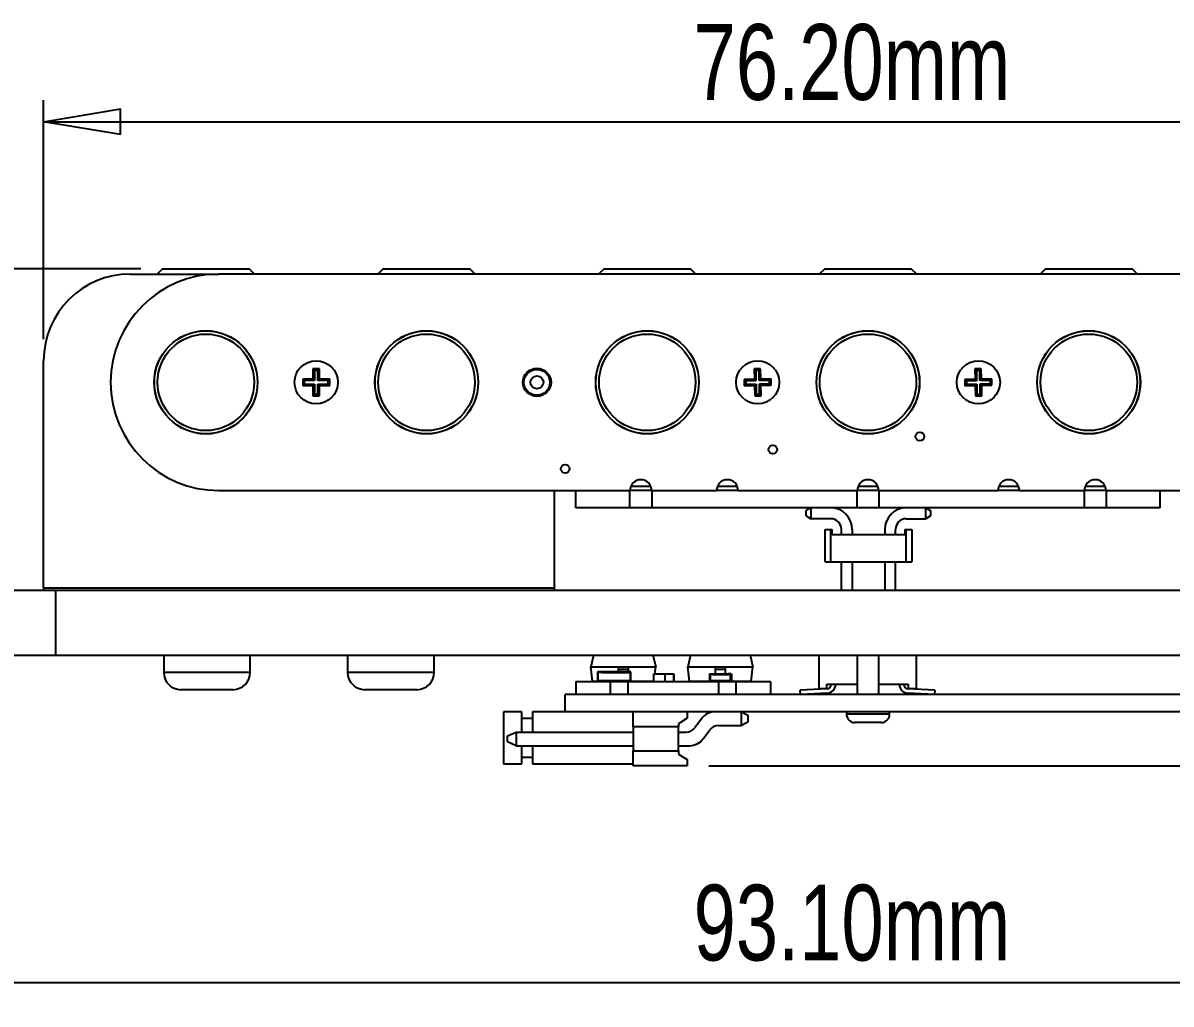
# Model space of a CAD drawing. Header units: millimetres. Extents: x 5 to 292, y 4 to 204.
# Drawn here: x 56.1 to 109.2, y 71 to 116.4 of the extents above; entities that cross this region are included whole.
import ezdxf

# ---------------------------------------------------------------- set-up
doc = ezdxf.new("R2010")
doc.units = ezdxf.units.MM
doc.layers.add('LAYER_1', color=179, linetype='Continuous')
doc.styles.add('SLDTEXTSTYLE0', font='TXT', dxfattribs={"width": 0.75})
doc.dimstyles.new('SLDDIMSTYLE0', dxfattribs={"dimtxt": 3.5, "dimasz": 3.556, "dimexe": 0, "dimexo": 0.0625, "dimgap": 0.875, "dimtad": 1, "dimrnd": 1e-09, "dimzin": 4, "dimdsep": 46, "dimtxsty": 'SLDTEXTSTYLE0', "dimblk1": 'CLOSED', "dimblk2": 'CLOSED', "dimsah": 1, "dimcen": 0.09, "dimadec": 0, "dimazin": 1, "dimtfac": 1, "dimtofl": 0, "dimtmove": 0, "dimatfit": 3, "dimldrblk": 'CLOSED', "dimfxl": 1, "dimfrac": 2, "dimtolj": 1, "dimtzin": 12, "dimarcsym": 0})
doc.dimstyles.new('SLDDIMSTYLE1', dxfattribs={"dimtxt": 3.5, "dimasz": 3.556, "dimexe": 0, "dimexo": 0.0625, "dimgap": 0.875, "dimtad": 1, "dimrnd": 1e-09, "dimzin": 12, "dimdsep": 46, "dimtxsty": 'SLDTEXTSTYLE0', "dimblk1": 'CLOSED', "dimblk2": 'CLOSED', "dimsah": 1, "dimcen": 0.09, "dimadec": 0, "dimazin": 3, "dimtfac": 1, "dimtmove": 0, "dimatfit": 0, "dimldrblk": 'CLOSED', "dimfxl": 1, "dimfrac": 2, "dimtolj": 1, "dimtzin": 12, "dimarcsym": 0})

# ---------------------------------------------------------------- blocks, each defined once
blk = doc.blocks.new('_CLOSED')
at = {"color": 0, "linetype": 'ByBlock', "lineweight": -2}
for p, q in [((-1, 0.166667), (0, 0)), ((-1, 0.166667), (-1, -0.166667)), ((0, 0), (-1, -0.166667)), ((0, 0), (-1, 0))]:
    blk.add_line(p, q, dxfattribs=at)
blk = doc.blocks.new('_D')
at = {"layer": 'LAYER_1'}
for p, q in [((57.084, 101.766), (57.084, 112.805)), ((133.284, 101.766), (133.284, 112.805)), ((57.084, 111.805), (133.284, 111.805))]:
    blk.add_line(p, q, dxfattribs=at)
at = {"layer": 'LAYER_1', "xscale": 3.556, "yscale": 3.556, "rotation": 180}
blk.add_blockref('_CLOSED', (57.084, 111.805, 1.494), dxfattribs=at)
at = {"layer": 'LAYER_1', "xscale": 3.556, "yscale": 3.556}
blk.add_blockref('_CLOSED', (133.284, 111.805, 1.494), dxfattribs=at)
at = {"layer": 'LAYER_1', "insert": (87.123, 116.316), "char_height": 3.5, "attachment_point": 1, "style": 'SLDTEXTSTYLE0'}
blk.add_mtext('76.20mm', dxfattribs=at)
blk = doc.blocks.new('_D_1')
at = {"layer": 'LAYER_1'}
for p, q in [((48.634, 86.166), (48.634, 71.043)), ((141.734, 86.166), (141.734, 71.043)), ((48.634, 72.043), (141.734, 72.043))]:
    blk.add_line(p, q, dxfattribs=at)
at = {"layer": 'LAYER_1', "xscale": 3.556, "yscale": 3.556, "rotation": 180}
blk.add_blockref('_CLOSED', (48.634, 72.043, 1.494), dxfattribs=at)
at = {"layer": 'LAYER_1', "xscale": 3.556, "yscale": 3.556}
blk.add_blockref('_CLOSED', (141.734, 72.043, 1.494), dxfattribs=at)
at = {"layer": 'LAYER_1', "insert": (87.123, 76.555), "char_height": 3.5, "attachment_point": 1, "style": 'SLDTEXTSTYLE0'}
blk.add_mtext('93.10mm', dxfattribs=at)
blk = doc.blocks.new('_D_2')
at = {"layer": 'LAYER_1'}
for p, q in [((151.823, 105.016), (151.823, 111.366)), ((128.784, 105.016), (152.823, 105.016)), ((151.823, 105.016), (151.823, 82.043)), ((87.831, 82.043), (152.823, 82.043)), ((151.823, 82.043), (151.823, 75.693))]:
    blk.add_line(p, q, dxfattribs=at)
at = {"layer": 'LAYER_1', "xscale": 3.556, "yscale": 3.556}
for p, rotation in [((151.823, 105.016, 1.494), 270), ((151.823, 82.043, 1.494), 90)]:
    blk.add_blockref('_CLOSED', p, dxfattribs=dict(at, rotation=rotation))
at = {"layer": 'LAYER_1', "insert": (147.312, 83.788), "char_height": 3.5, "attachment_point": 1, "rotation": 90, "style": 'SLDTEXTSTYLE0'}
blk.add_mtext('22.97mm', dxfattribs=at)
blk = doc.blocks.new('_D_3')
at = {"layer": 'LAYER_1'}
for p, q in [((40.565, 105.016), (40.565, 111.366)), ((61.584, 105.016), (39.565, 105.016)), ((40.565, 105.016), (40.565, 87.166)), ((47.634, 87.166), (39.565, 87.166)), ((40.565, 87.166), (40.565, 80.816))]:
    blk.add_line(p, q, dxfattribs=at)
at = {"layer": 'LAYER_1', "xscale": 3.556, "yscale": 3.556}
for p, rotation in [((40.565, 105.016, 1.494), 270), ((40.565, 87.166, 1.494), 90)]:
    blk.add_blockref('_CLOSED', p, dxfattribs=dict(at, rotation=rotation))
at = {"layer": 'LAYER_1', "insert": (36.053, 85.805), "char_height": 3.5, "attachment_point": 1, "rotation": 90, "style": 'SLDTEXTSTYLE0'}
blk.add_mtext('17.85mm', dxfattribs=at)

msp = doc.modelspace()

# ---------------------------------------------------------------- linework, layer by layer
at = {"color": 7, "linetype": 'Continuous', "lineweight": 25}
for p, q in [((61.084, 104.766), (65.184, 104.766)), ((62.584, 105.016), (62.334, 104.766)), ((62.584, 105.016), (66.306, 105.016)), ((125.184, 104.766), (65.184, 104.766)), ((66.306, 105.016), (66.584, 105.016)), ((66.834, 104.766), (66.584, 105.016)), ((72.784, 105.016), (72.534, 104.766)), ((72.784, 105.016), (73.559, 105.016)), ((73.559, 105.016), (76.784, 105.016)), ((77.034, 104.766), (76.784, 105.016)), ((82.984, 105.016), (82.734, 104.766)), ((82.984, 105.016), (84.795, 105.016)), ((84.795, 105.016), (86.984, 105.016)), ((87.234, 104.766), (86.984, 105.016)), ((93.184, 105.016), (92.934, 104.766)), ((93.184, 105.016), (97.184, 105.016)), ((97.434, 104.766), (97.184, 105.016)), ((103.384, 105.016), (103.134, 104.766)), ((103.384, 105.016), (107.384, 105.016)), ((107.634, 104.766), (107.384, 105.016)), ((57.084, 90.266), (57.084, 100.766)), ((69.834, 100.391), (69.534, 100.391)), ((69.534, 100.391), (69.534, 99.916)), ((69.607, 100.318), (69.534, 100.391)), ((69.761, 100.318), (69.607, 100.318)), ((69.607, 100.318), (69.607, 99.843)), ((69.761, 100.318), (69.834, 100.391)), ((69.761, 99.843), (69.761, 100.318)), ((69.834, 99.916), (69.834, 100.391)), ((90.22, 100.394), (89.92, 100.387)), ((89.92, 100.387), (89.931, 99.912)), ((89.994, 100.316), (89.92, 100.387)), ((90.149, 100.32), (89.994, 100.316)), ((89.994, 100.316), (90.005, 99.841)), ((90.149, 100.32), (90.22, 100.394)), ((90.159, 99.845), (90.149, 100.32)), ((90.231, 99.919), (90.22, 100.394)), ((100.42, 100.394), (100.12, 100.387)), ((100.194, 100.316), (100.12, 100.387)), ((100.12, 100.387), (100.131, 99.912)), ((100.349, 100.32), (100.194, 100.316)), ((100.194, 100.316), (100.205, 99.841)), ((100.349, 100.32), (100.42, 100.394)), ((100.359, 99.845), (100.349, 100.32)), ((100.431, 99.919), (100.42, 100.394)), ((69.534, 99.916), (69.059, 99.916)), ((69.059, 99.916), (69.059, 99.616)), ((69.132, 99.843), (69.059, 99.916)), ((69.132, 99.843), (69.132, 99.688)), ((69.607, 99.843), (69.132, 99.843)), ((69.607, 99.843), (69.534, 99.916)), ((69.761, 99.843), (69.834, 99.916)), ((70.236, 99.843), (69.761, 99.843)), ((70.309, 99.916), (69.834, 99.916)), ((70.236, 99.843), (70.309, 99.916)), ((70.236, 99.688), (70.236, 99.843)), ((70.309, 99.616), (70.309, 99.916)), ((89.931, 99.912), (89.456, 99.901)), ((89.456, 99.901), (89.463, 99.601)), ((89.53, 99.83), (89.456, 99.901)), ((90.005, 99.841), (89.53, 99.83)), ((89.53, 99.83), (89.534, 99.676)), ((90.005, 99.841), (89.931, 99.912)), ((90.159, 99.845), (90.231, 99.919)), ((90.634, 99.856), (90.159, 99.845)), ((90.705, 99.93), (90.231, 99.919)), ((90.634, 99.856), (90.705, 99.93)), ((90.638, 99.701), (90.634, 99.856)), ((90.712, 99.63), (90.705, 99.93)), ((100.131, 99.912), (99.656, 99.901)), ((99.73, 99.83), (99.656, 99.901)), ((99.656, 99.901), (99.663, 99.601)), ((100.205, 99.841), (99.73, 99.83)), ((99.73, 99.83), (99.734, 99.676)), ((100.205, 99.841), (100.131, 99.912)), ((100.359, 99.845), (100.431, 99.919)), ((100.834, 99.856), (100.359, 99.845)), ((100.905, 99.93), (100.431, 99.919)), ((100.834, 99.856), (100.905, 99.93)), ((100.838, 99.701), (100.834, 99.856)), ((100.912, 99.63), (100.905, 99.93)), ((69.132, 99.688), (69.059, 99.616)), ((69.059, 99.616), (69.534, 99.616)), ((69.132, 99.688), (69.607, 99.688)), ((69.607, 99.688), (69.534, 99.616)), ((69.534, 99.616), (69.534, 99.141)), ((69.607, 99.688), (69.607, 99.213)), ((69.761, 99.688), (69.834, 99.616)), ((69.761, 99.688), (70.236, 99.688)), ((69.761, 99.213), (69.761, 99.688)), ((69.834, 99.616), (70.309, 99.616)), ((69.834, 99.141), (69.834, 99.616)), ((70.236, 99.688), (70.309, 99.616)), ((89.534, 99.676), (89.463, 99.601)), ((89.463, 99.601), (89.938, 99.612)), ((89.534, 99.676), (90.009, 99.687)), ((90.009, 99.687), (89.938, 99.612)), ((89.938, 99.612), (89.948, 99.137)), ((90.009, 99.687), (90.02, 99.212)), ((90.163, 99.69), (90.638, 99.701)), ((90.174, 99.215), (90.163, 99.69)), ((90.163, 99.69), (90.237, 99.619)), ((90.237, 99.619), (90.712, 99.63)), ((90.248, 99.144), (90.237, 99.619)), ((90.638, 99.701), (90.712, 99.63)), ((99.734, 99.676), (99.663, 99.601)), ((99.663, 99.601), (100.138, 99.612)), ((99.734, 99.676), (100.209, 99.687)), ((100.209, 99.687), (100.138, 99.612)), ((100.138, 99.612), (100.148, 99.137)), ((100.209, 99.687), (100.22, 99.212)), ((100.363, 99.69), (100.838, 99.701)), ((100.363, 99.69), (100.437, 99.619)), ((100.374, 99.215), (100.363, 99.69)), ((100.437, 99.619), (100.912, 99.63)), ((100.448, 99.144), (100.437, 99.619)), ((100.838, 99.701), (100.912, 99.63)), ((69.607, 99.213), (69.534, 99.141)), ((69.534, 99.141), (69.834, 99.141)), ((69.607, 99.213), (69.761, 99.213)), ((69.761, 99.213), (69.834, 99.141)), ((90.02, 99.212), (89.948, 99.137)), ((89.948, 99.137), (90.248, 99.144)), ((90.02, 99.212), (90.174, 99.215)), ((90.174, 99.215), (90.248, 99.144)), ((100.22, 99.212), (100.148, 99.137)), ((100.148, 99.137), (100.448, 99.144)), ((100.22, 99.212), (100.374, 99.215)), ((100.374, 99.215), (100.448, 99.144)), ((65.184, 94.766), (84.184, 94.766)), ((80.684, 94.766), (80.684, 90.266)), ((81.688, 93.966), (81.688, 94.766)), ((84.182, 93.966), (84.182, 94.766)), ((85.184, 94.766), (84.184, 94.766)), ((84.226, 94.966), (85.142, 94.966)), ((85.184, 94.766), (88.184, 94.766)), ((85.202, 93.966), (85.202, 94.766)), ((89.184, 94.766), (88.184, 94.766)), ((88.226, 94.966), (89.142, 94.966)), ((89.184, 94.766), (94.684, 94.766)), ((94.682, 93.966), (94.682, 94.766)), ((95.684, 94.766), (94.684, 94.766)), ((94.726, 94.966), (95.642, 94.966)), ((95.684, 94.766), (101.184, 94.766)), ((95.702, 93.966), (95.702, 94.766)), ((102.184, 94.766), (101.184, 94.766)), ((101.226, 94.966), (102.142, 94.966)), ((102.184, 94.766), (105.184, 94.766)), ((105.182, 93.966), (105.182, 94.766)), ((106.184, 94.766), (105.184, 94.766)), ((105.226, 94.966), (106.142, 94.966)), ((106.184, 94.766), (125.184, 94.766)), ((106.202, 93.966), (106.202, 94.766)), ((108.692, 93.966), (108.692, 94.766)), ((82.688, 93.966), (81.688, 93.966)), ((84.182, 93.966), (82.688, 93.966)), ((85.202, 93.966), (84.182, 93.966)), ((94.682, 93.966), (85.202, 93.966)), ((92.545, 93.966), (92.329, 93.841)), ((92.545, 93.966), (92.545, 93.466)), ((95.702, 93.966), (94.682, 93.966)), ((105.182, 93.966), (95.702, 93.966)), ((97.862, 93.466), (97.862, 93.966)), ((97.862, 93.966), (98.079, 93.841)), ((106.202, 93.966), (105.182, 93.966)), ((107.692, 93.966), (106.202, 93.966)), ((108.692, 93.966), (107.692, 93.966)), ((92.329, 93.591), (92.329, 93.841)), ((92.329, 93.591), (92.545, 93.466)), ((93.454, 93.466), (92.545, 93.466)), ((96.954, 93.466), (97.862, 93.466)), ((98.079, 93.591), (97.862, 93.466)), ((98.079, 93.841), (98.079, 93.591)), ((93.204, 92.966), (93.454, 92.966)), ((93.204, 91.466), (93.204, 92.966)), ((93.454, 92.966), (93.454, 91.466)), ((93.454, 92.966), (93.529, 92.966)), ((93.529, 92.716), (93.529, 92.966)), ((93.954, 92.716), (93.954, 92.966)), ((94.454, 92.966), (94.454, 92.716)), ((95.954, 92.966), (95.954, 92.716)), ((96.454, 92.716), (96.454, 92.966)), ((96.879, 92.966), (96.879, 92.716)), ((96.879, 92.966), (96.954, 92.966)), ((96.954, 91.466), (96.954, 92.966)), ((96.954, 92.966), (97.204, 92.966)), ((97.204, 92.966), (97.204, 91.466)), ((96.879, 92.716), (93.529, 92.716)), ((93.204, 91.466), (93.454, 91.466)), ((93.454, 91.466), (96.954, 91.466)), ((93.954, 90.166), (93.954, 91.466)), ((94.454, 91.466), (94.454, 90.166)), ((95.954, 91.466), (95.954, 90.166)), ((96.454, 90.166), (96.454, 91.466)), ((96.954, 91.466), (97.204, 91.466)), ((57.084, 90.266), (57.084, 90.166)), ((57.084, 90.266), (80.684, 90.266)), ((80.684, 90.266), (80.684, 90.166)), ((48.634, 90.166), (57.634, 90.166)), ((57.634, 90.166), (57.634, 87.166)), ((57.634, 90.166), (132.734, 90.166)), ((48.634, 87.166), (57.634, 87.166)), ((57.634, 87.166), (132.734, 87.166)), ((62.634, 87.166), (62.634, 86.366)), ((66.634, 86.366), (66.634, 87.166)), ((71.134, 87.166), (71.134, 86.366)), ((75.134, 86.366), (75.134, 87.166)), ((82.499, 87.166), (82.372, 86.616)), ((85.245, 87.166), (85.372, 86.616)), ((86.986, 87.166), (86.859, 86.616)), ((89.732, 87.166), (89.859, 86.616)), ((92.91, 87.166), (92.91, 85.628)), ((94.684, 87.166), (94.684, 85.343)), ((95.684, 85.343), (95.684, 87.166)), ((97.41, 87.166), (97.41, 85.628)), ((82.452, 85.966), (82.372, 86.616)), ((82.372, 86.616), (83.63, 86.616)), ((83.63, 86.616), (84.114, 86.616)), ((83.63, 86.616), (83.63, 86.516)), ((83.63, 86.516), (84.114, 86.516)), ((83.63, 86.516), (83.63, 86.392)), ((84.114, 86.516), (84.114, 86.616)), ((84.114, 86.616), (85.372, 86.616)), ((84.114, 86.393), (84.114, 86.516)), ((85.334, 86.303), (85.372, 86.616)), ((86.859, 86.616), (88.117, 86.616)), ((86.939, 85.966), (86.859, 86.616)), ((88.117, 86.616), (88.6, 86.616)), ((88.117, 86.616), (88.117, 86.516)), ((88.117, 86.516), (88.6, 86.516)), ((88.117, 86.516), (88.117, 86.303)), ((88.6, 86.516), (88.6, 86.616)), ((88.6, 86.616), (89.859, 86.616)), ((88.6, 86.303), (88.6, 86.516)), ((89.779, 85.966), (89.859, 86.616)), ((82.452, 85.966), (82.676, 85.966)), ((82.526, 85.943), (82.526, 85.966)), ((82.676, 86.393), (82.896, 86.393)), ((82.676, 86.388), (82.676, 86.393)), ((82.676, 86.388), (82.676, 85.948)), ((82.901, 86.388), (82.676, 86.388)), ((82.901, 86.363), (82.706, 86.363)), ((82.706, 85.973), (82.706, 86.363)), ((82.976, 85.973), (82.706, 85.973)), ((82.901, 86.388), (82.896, 86.393)), ((82.896, 86.393), (82.976, 86.393)), ((82.901, 86.388), (82.901, 86.363)), ((82.976, 86.388), (82.901, 86.388)), ((82.901, 86.363), (84.001, 86.363)), ((82.976, 86.393), (82.976, 86.392)), ((82.976, 86.387), (82.981, 86.392)), ((82.976, 86.392), (82.981, 86.392)), ((83.926, 86.387), (82.976, 86.387)), ((82.976, 86.387), (82.976, 86.363)), ((82.976, 85.948), (82.976, 85.973)), ((83.926, 85.973), (82.976, 85.973)), ((82.981, 86.392), (83.921, 86.392)), ((83.049, 85.948), (83.049, 85.973)), ((83.051, 85.948), (83.051, 85.973)), ((83.051, 85.966), (83.63, 85.966)), ((83.177, 85.943), (83.177, 85.966)), ((83.63, 85.943), (83.63, 85.973)), ((83.851, 85.973), (83.851, 85.948)), ((83.853, 85.973), (83.853, 85.948)), ((83.926, 86.387), (83.921, 86.392)), ((83.921, 86.392), (83.926, 86.392)), ((83.926, 86.392), (83.926, 86.393)), ((83.926, 86.393), (84.006, 86.393)), ((84.001, 86.388), (83.926, 86.388)), ((83.926, 86.363), (83.926, 86.387)), ((83.926, 85.973), (83.926, 85.948)), ((84.196, 85.973), (83.926, 85.973)), ((84.001, 86.388), (84.006, 86.393)), ((84.001, 86.388), (84.001, 86.363)), ((84.226, 86.388), (84.001, 86.388)), ((84.001, 86.363), (84.196, 86.363)), ((84.006, 86.393), (84.226, 86.393)), ((84.196, 86.363), (84.196, 85.973)), ((84.226, 86.393), (84.226, 86.388)), ((84.226, 85.948), (84.226, 86.388)), ((84.226, 85.966), (85.284, 85.966)), ((84.454, 85.966), (84.454, 85.943)), ((84.566, 85.966), (84.566, 85.943)), ((85.05, 85.943), (85.05, 85.966)), ((85.154, 85.943), (85.154, 85.966)), ((85.204, 85.966), (85.204, 85.943)), ((85.284, 85.943), (85.284, 86.293)), ((85.284, 86.293), (85.794, 86.293)), ((85.289, 86.303), (85.289, 86.293)), ((85.289, 86.303), (85.789, 86.303)), ((85.789, 86.303), (85.789, 86.293)), ((85.789, 86.303), (86.205, 86.303)), ((85.794, 86.293), (85.794, 85.948)), ((85.794, 86.293), (86.21, 86.293)), ((86.205, 86.303), (86.205, 86.293)), ((86.205, 86.303), (86.208, 86.303)), ((86.208, 86.303), (86.208, 86.293)), ((86.21, 86.293), (86.21, 85.943)), ((86.21, 86.293), (86.21, 86.293)), ((86.21, 86.293), (86.21, 86.263)), ((86.21, 86.293), (86.214, 86.293)), ((86.21, 85.973), (86.21, 86.263)), ((86.21, 86.263), (86.21, 86.263)), ((86.21, 86.263), (86.214, 86.263)), ((86.211, 85.973), (86.21, 85.973)), ((86.211, 85.943), (86.211, 85.973)), ((86.213, 85.973), (86.211, 85.973)), ((86.213, 85.973), (86.213, 85.943)), ((86.214, 85.973), (86.213, 85.973)), ((86.214, 86.293), (86.214, 86.263)), ((86.214, 86.293), (86.214, 86.293)), ((86.214, 85.943), (86.214, 86.293)), ((86.214, 86.263), (86.214, 85.973)), ((86.214, 86.263), (86.214, 86.263)), ((86.939, 85.966), (87.851, 85.966)), ((87.181, 85.966), (87.181, 85.943)), ((87.664, 85.943), (87.664, 85.966)), ((87.851, 86.293), (88.001, 86.293)), ((87.851, 86.293), (87.851, 85.948)), ((88.001, 86.263), (87.881, 86.263)), ((87.881, 85.973), (87.881, 86.263)), ((88.101, 85.973), (87.881, 85.973)), ((87.882, 85.973), (87.881, 85.973)), ((87.882, 86.263), (87.882, 85.973)), ((88.001, 86.293), (88.001, 86.263)), ((88.001, 86.293), (88.002, 86.293)), ((88.001, 86.263), (88.002, 86.263)), ((88.002, 86.293), (88.002, 86.263)), ((88.002, 86.293), (88.053, 86.293)), ((88.002, 86.263), (88.701, 86.263)), ((88.052, 86.292), (88.052, 86.263)), ((88.052, 86.292), (88.652, 86.292)), ((88.053, 86.303), (88.053, 86.293)), ((88.053, 86.303), (88.652, 86.303)), ((88.053, 86.293), (88.652, 86.293)), ((88.101, 85.973), (88.102, 85.973)), ((88.101, 85.948), (88.101, 85.973)), ((88.102, 85.943), (88.102, 85.973)), ((88.601, 85.973), (88.102, 85.973)), ((88.15, 85.943), (88.15, 85.973)), ((88.153, 85.943), (88.153, 85.973)), ((88.153, 85.943), (88.153, 85.973)), ((88.156, 85.943), (88.156, 85.973)), ((88.158, 85.943), (88.158, 85.973)), ((88.159, 85.943), (88.159, 85.973)), ((88.161, 85.943), (88.161, 85.973)), ((88.163, 85.943), (88.163, 85.973)), ((88.164, 85.943), (88.164, 85.973)), ((88.166, 85.943), (88.166, 85.973)), ((88.168, 85.943), (88.168, 85.973)), ((88.169, 85.943), (88.169, 85.973)), ((88.171, 85.943), (88.171, 85.973)), ((88.174, 85.943), (88.174, 85.973)), ((88.174, 85.943), (88.174, 85.973)), ((88.176, 85.943), (88.176, 85.973)), ((88.179, 85.943), (88.179, 85.973)), ((88.179, 85.943), (88.179, 85.973)), ((88.553, 85.973), (88.553, 85.943)), ((88.554, 85.973), (88.554, 85.943)), ((88.601, 85.973), (88.601, 85.943)), ((88.821, 85.973), (88.601, 85.973)), ((88.652, 86.303), (88.652, 86.293)), ((88.652, 86.303), (88.654, 86.303)), ((88.652, 86.293), (88.652, 86.293)), ((88.652, 86.293), (88.701, 86.293)), ((88.652, 86.263), (88.652, 86.292)), ((88.652, 86.263), (88.652, 86.292)), ((88.652, 86.292), (88.652, 86.292)), ((88.654, 86.303), (88.654, 86.293)), ((88.654, 86.303), (88.657, 86.303)), ((88.654, 86.293), (88.654, 86.293)), ((88.657, 86.303), (88.657, 86.293)), ((88.657, 86.303), (88.659, 86.303)), ((88.659, 86.303), (88.659, 86.293)), ((88.659, 86.303), (88.662, 86.303)), ((88.662, 86.303), (88.662, 86.293)), ((88.662, 86.303), (88.665, 86.303)), ((88.665, 86.303), (88.667, 86.303)), ((88.665, 86.303), (88.665, 86.293)), ((88.667, 86.303), (88.667, 86.293)), ((88.667, 86.303), (88.67, 86.303)), ((88.67, 86.303), (88.67, 86.293)), ((88.67, 86.303), (88.673, 86.303)), ((88.673, 86.303), (88.673, 86.293)), ((88.673, 86.303), (88.675, 86.303)), ((88.675, 86.303), (88.675, 86.293)), ((88.675, 86.303), (88.678, 86.303)), ((88.678, 86.303), (88.678, 86.293)), ((88.678, 86.303), (88.68, 86.303)), ((88.68, 86.303), (88.68, 86.293)), ((88.701, 86.293), (88.701, 86.263)), ((88.851, 86.293), (88.701, 86.293)), ((88.701, 86.263), (88.821, 86.263)), ((88.821, 86.263), (88.821, 85.973)), ((88.851, 85.943), (88.851, 86.293)), ((88.851, 86.293), (88.854, 86.293)), ((88.854, 86.293), (88.854, 85.943)), ((88.857, 86.293), (88.854, 86.293)), ((88.857, 85.943), (88.857, 86.293)), ((88.857, 86.293), (88.859, 86.293)), ((88.859, 86.293), (88.859, 85.943)), ((88.862, 86.293), (88.859, 86.293)), ((88.862, 85.943), (88.862, 86.293)), ((88.862, 86.293), (88.864, 86.293)), ((88.867, 86.293), (88.864, 86.293)), ((88.864, 86.293), (88.864, 85.943)), ((88.867, 85.943), (88.867, 86.293)), ((88.867, 86.293), (88.87, 86.293)), ((88.87, 86.293), (88.87, 85.943)), ((88.872, 86.293), (88.87, 86.293)), ((88.872, 85.943), (88.872, 86.293)), ((88.872, 86.293), (88.875, 86.293)), ((88.875, 86.293), (88.875, 85.943)), ((88.878, 86.293), (88.875, 86.293)), ((88.878, 85.943), (88.878, 86.293)), ((88.878, 86.293), (88.88, 86.293)), ((88.88, 86.293), (88.88, 85.943)), ((88.88, 85.966), (89.779, 85.966)), ((89.053, 85.966), (89.053, 85.943)), ((89.537, 85.943), (89.537, 85.966)), ((65.834, 85.566), (63.434, 85.566)), ((74.334, 85.566), (71.934, 85.566)), ((81.674, 85.943), (81.674, 85.343)), ((81.674, 85.943), (82.674, 85.943)), ((82.674, 85.943), (83.269, 85.943)), ((82.676, 85.948), (82.976, 85.948)), ((82.676, 85.943), (82.676, 85.948)), ((82.976, 85.948), (82.976, 85.943)), ((83.049, 85.948), (83.044, 85.943)), ((83.049, 85.948), (83.051, 85.948)), ((83.269, 85.943), (83.269, 85.343)), ((83.269, 85.943), (84.079, 85.943)), ((83.851, 85.948), (83.853, 85.948)), ((83.858, 85.943), (83.853, 85.948)), ((83.926, 85.948), (84.226, 85.948)), ((83.926, 85.943), (83.926, 85.948)), ((84.079, 85.943), (84.079, 85.343)), ((84.079, 85.943), (88.269, 85.943)), ((84.226, 85.948), (84.226, 85.943)), ((85.794, 85.948), (85.794, 85.943)), ((87.851, 85.948), (88.101, 85.948)), ((88.269, 85.943), (88.269, 85.343)), ((88.269, 85.943), (89.079, 85.943)), ((89.079, 85.943), (89.079, 85.343)), ((89.079, 85.943), (89.674, 85.943)), ((89.674, 85.943), (90.674, 85.943)), ((90.674, 85.943), (90.674, 85.343)), ((93.296, 85.608), (92.047, 85.543)), ((92.058, 85.343), (92.047, 85.543)), ((92.91, 85.628), (93.285, 85.628)), ((93.285, 85.828), (94.684, 85.828)), ((93.285, 85.628), (93.285, 85.828)), ((93.485, 85.808), (93.485, 85.828)), ((93.685, 85.808), (93.685, 85.828)), ((95.684, 85.828), (97.035, 85.828)), ((96.635, 85.828), (96.635, 85.808)), ((96.835, 85.828), (96.835, 85.808)), ((98.273, 85.543), (97.025, 85.608)), ((97.035, 85.828), (97.035, 85.628)), ((97.035, 85.628), (97.41, 85.628)), ((98.273, 85.543), (98.263, 85.343)), ((81.184, 84.543), (81.184, 85.343)), ((83.184, 85.343), (81.184, 85.343)), ((123.484, 85.343), (83.184, 85.343)), ((93.306, 85.409), (92.058, 85.343)), ((98.263, 85.343), (97.014, 85.409)), ((79.181, 84.543), (78.331, 84.543)), ((78.331, 84.543), (78.331, 82.143)), ((79.181, 83.608), (79.181, 84.543)), ((81.184, 84.543), (79.681, 84.543)), ((79.681, 84.543), (79.681, 83.608)), ((83.184, 84.543), (81.184, 84.543)), ((123.484, 84.543), (83.184, 84.543)), ((84.331, 83.843), (84.331, 84.543)), ((86.831, 84.543), (86.831, 84.243)), ((89.331, 83.913), (89.331, 84.543)), ((89.331, 84.543), (89.631, 84.393)), ((89.631, 84.393), (89.631, 84.063)), ((94.184, 84.543), (94.184, 84.443)), ((96.184, 84.443), (96.184, 84.543)), ((79.181, 84.243), (79.681, 84.243)), ((86.431, 83.843), (84.331, 83.843)), ((84.331, 83.843), (84.331, 82.743)), ((86.831, 84.243), (86.431, 83.993)), ((86.431, 83.993), (86.431, 83.843)), ((86.431, 82.743), (86.431, 83.843)), ((87.491, 84.223), (87.181, 83.808)), ((88.281, 83.913), (89.331, 83.913)), ((89.631, 84.063), (89.331, 83.913)), ((94.603, 84.043), (94.56, 84.045)), ((95.034, 84.043), (94.603, 84.043)), ((95.035, 84.045), (95.034, 84.043)), ((95.333, 84.045), (95.035, 84.045)), ((95.334, 84.043), (95.333, 84.045)), ((95.765, 84.043), (95.334, 84.043)), ((95.808, 84.045), (95.765, 84.043)), ((78.531, 83.428), (78.931, 83.608)), ((78.531, 83.158), (78.531, 83.428)), ((78.931, 83.608), (78.931, 82.978)), ((78.931, 83.608), (84.331, 83.608)), ((86.431, 83.608), (86.78, 83.608)), ((87.571, 83.299), (87.881, 83.713)), ((78.931, 82.978), (78.531, 83.158)), ((78.931, 82.978), (84.331, 82.978)), ((79.181, 82.143), (79.181, 82.978)), ((79.681, 82.978), (79.681, 82.143)), ((86.431, 82.978), (86.93, 82.978)), ((79.181, 82.443), (79.681, 82.443)), ((84.331, 82.043), (84.331, 82.743)), ((84.331, 82.743), (86.431, 82.743)), ((86.431, 82.743), (86.431, 82.593)), ((86.431, 82.593), (86.831, 82.343)), ((86.831, 82.343), (86.831, 82.043)), ((78.331, 82.143), (79.181, 82.143)), ((79.681, 82.143), (84.331, 82.143)), ((86.831, 82.043), (84.331, 82.043))]:
    msp.add_line(p, q, dxfattribs=at)
at = {"color": 8, "linetype": 'Continuous', "lineweight": 25}
for p, q in [((66.634, 86.366), (62.634, 86.366)), ((75.134, 86.366), (71.134, 86.366)), ((82.976, 85.948), (83.049, 85.948)), ((83.853, 85.948), (83.926, 85.948)), ((94.184, 84.443), (96.184, 84.443))]:
    msp.add_line(p, q, dxfattribs=at)
at = {"color": 7, "linetype": 'Continuous', "lineweight": 25}
for centre, radius in [((64.584, 99.766), 2.385), ((64.584, 99.766), 2.381), ((64.584, 99.766), 2.231), ((74.784, 99.766), 2.385), ((74.784, 99.766), 2.381), ((74.784, 99.766), 2.231), ((84.984, 99.766), 2.385), ((84.984, 99.766), 2.381), ((84.984, 99.766), 2.231), ((95.184, 99.766), 2.385), ((95.184, 99.766), 2.381), ((95.184, 99.766), 2.231), ((105.384, 99.766), 2.385), ((105.384, 99.766), 2.381), ((105.384, 99.766), 2.231), ((69.684, 99.766), 1), ((79.884, 99.766), 0.65), ((79.884, 99.766), 0.6), ((90.084, 99.766), 1), ((100.284, 99.766), 1), ((79.884, 99.766), 0.3), ((97.584, 97.266), 0.2), ((90.784, 96.666), 0.2), ((81.184, 95.766), 0.2)]:
    msp.add_circle(centre, radius, dxfattribs=at)
for centre, radius, start, end in [((61.084, 100.766), 4, 90, 180), ((65.184, 99.766), 5, 90, 270), ((84.684, 94.766), 0.5, 0, 180), ((88.684, 94.766), 0.5, 0, 180), ((95.184, 94.766), 0.5, 0, 180), ((101.684, 94.766), 0.5, 0, 180), ((105.684, 94.766), 0.5, 0, 180), ((93.454, 92.966), 1, 0, 90), ((96.954, 92.966), 1, 90, 180), ((93.454, 92.966), 0.5, 360, 90), ((96.954, 92.966), 0.5, 90, 180), ((63.434, 86.366), 0.8, 180, 270), ((65.834, 86.366), 0.8, 270, 0), ((71.934, 86.366), 0.8, 180, 270), ((74.334, 86.366), 0.8, 270, 0), ((83.046, 85.948), 0.005, 270.0373, 359.984), ((83.856, 85.948), 0.00501, 180.0831, 269.9382), ((85.789, 85.948), 0.005, 270, 0), ((88.113, 85.947), 0.262, 179.7302, 180.8246), ((88.363, 85.947), 0.262, 179.7302, 180.8246), ((93.285, 85.808), 0.2, 273, 360), ((93.285, 85.808), 0.4, 273, 360), ((97.035, 85.808), 0.4, 180, 267), ((97.035, 85.808), 0.2, 180, 267), ((88.131, 83.743), 0.8, 90, 143.1792), ((94.584, 84.443), 0.4, 180, 266.5132), ((95.784, 84.443), 0.4, 273.4832, 0), ((88.281, 83.413), 0.5, 90, 143.1792), ((86.78, 84.108), 0.5, 270, 323.1792), ((86.93, 83.778), 0.8, 270, 323.1792)]:
    msp.add_arc(centre, radius, start, end, dxfattribs=at)

# ---------------------------------------------------------------- dimensions: what is measured, and where the dimension line sits
at = {"layer": 'LAYER_1'}
for base, p1, p2, picture, middle in [((133.284, 111.805), (57.084, 100.766), (133.284, 100.766), '_D', (97.316, 111.805)), ((141.734, 72.043), (48.634, 87.166), (141.734, 87.166), '_D_1', (97.316, 72.043))]:
    dim = msp.add_linear_dim(base=base, p1=p1, p2=p2, dimstyle='SLDDIMSTYLE0', dxfattribs=at)
    dim.commit()
    dim.dimension.update_dxf_attribs({"geometry": picture, "text_midpoint": middle, "dimtype": 160})
for base, p1, p2, picture, middle in [((40.565, 87.166), (62.584, 105.016), (48.634, 87.166), '_D_3', (40.565, 95.999)), ((151.823, 82.043), (127.784, 105.016), (86.831, 82.043), '_D_2', (151.823, 93.981))]:
    dim = msp.add_linear_dim(base=base, p1=p1, p2=p2, angle=90, dimstyle='SLDDIMSTYLE1', dxfattribs=at)
    dim.commit()
    dim.dimension.update_dxf_attribs({"geometry": picture, "text_midpoint": middle, "dimtype": 160})

doc.saveas('drawing.dxf')
